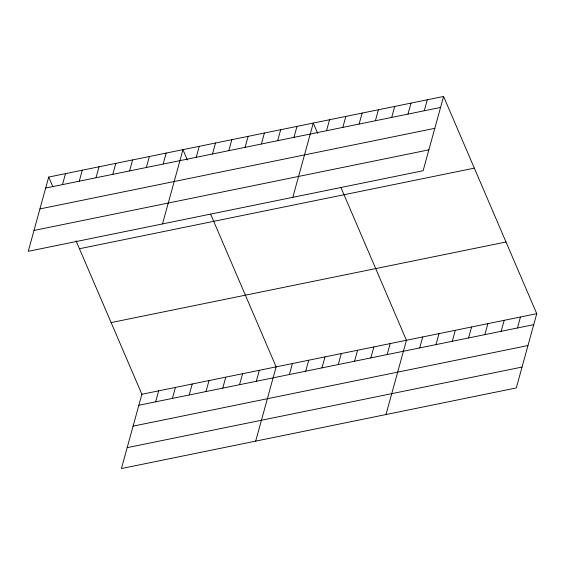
<?xml version="1.0" encoding="UTF-8"?>
<svg xmlns="http://www.w3.org/2000/svg" width="565" height="565" viewBox="0 0 565 565"><rect width="100%" height="100%" fill="white"/><g stroke="black" fill="none" stroke-linecap="round" stroke-linejoin="round"><path stroke-width="0.85" d="M48.71 177.057L28.25 251.326L423.121 170.729L443.582 96.46L48.71 177.057L52.806 186.612M62.461 184.614L65.491 173.632M79.248 181.188L82.271 170.206M96.029 177.763L99.052 166.781M112.809 174.338L115.832 163.356M129.59 170.913L132.62 159.93M146.377 167.487L149.4 156.505M163.158 164.062L166.181 153.08M162.508 223.924L182.961 149.654L187.403 160.008M196.225 157.31L199.254 146.328M76.035 240.775L141.879 394.271L121.418 468.54L516.29 387.943L536.75 313.674L443.582 96.46M212.518 153.991L215.54 143.001M155.636 401.828L158.659 390.846M228.804 150.664L231.827 139.682M172.417 398.403L175.44 387.421M245.09 147.338L248.12 136.356M189.197 394.977L192.227 383.995M261.383 144.011L264.406 133.029M205.978 391.552L209.008 380.57M277.669 140.692L280.692 129.703M222.765 388.127L225.788 377.145M293.955 137.366L296.985 126.383M239.546 384.701L242.569 373.719M292.811 197.326L313.271 123.057L317.714 133.411M256.326 381.276L259.349 370.294M326.535 130.713L329.557 119.731M255.677 441.138L276.137 366.869L210.632 214.163M342.821 127.393L345.851 116.411M289.4 374.524L292.423 363.542M359.114 124.067L362.137 113.085M305.686 371.205L308.709 360.216M375.4 120.741L378.423 109.758M321.972 367.879L325.002 356.896M391.686 117.421L394.716 106.432M338.266 364.552L341.288 353.57M407.979 114.095L411.002 103.113M354.552 361.226L357.574 350.244M424.266 110.768L427.288 99.786M370.838 357.906L373.868 346.917M387.131 354.58L390.154 343.598M385.987 414.541L406.44 340.271L340.942 187.573M419.703 347.927L422.733 336.945M435.996 344.608L439.019 333.618M452.283 341.281L455.305 330.299M468.569 337.955L471.598 326.973M484.862 334.628L487.885 323.646M501.148 331.309L504.171 320.327M517.434 327.983L520.464 317M45.68 188.039L440.552 107.442M39.931 208.923L434.803 128.326M34.006 230.442L428.877 149.845M79.453 248.734L474.325 168.144M111.128 322.587L506.007 241.997M141.879 394.271L536.75 313.674M138.849 405.253L533.727 324.656M133.1 426.137L527.971 345.54M127.174 447.657L522.046 367.059"/></g></svg>
